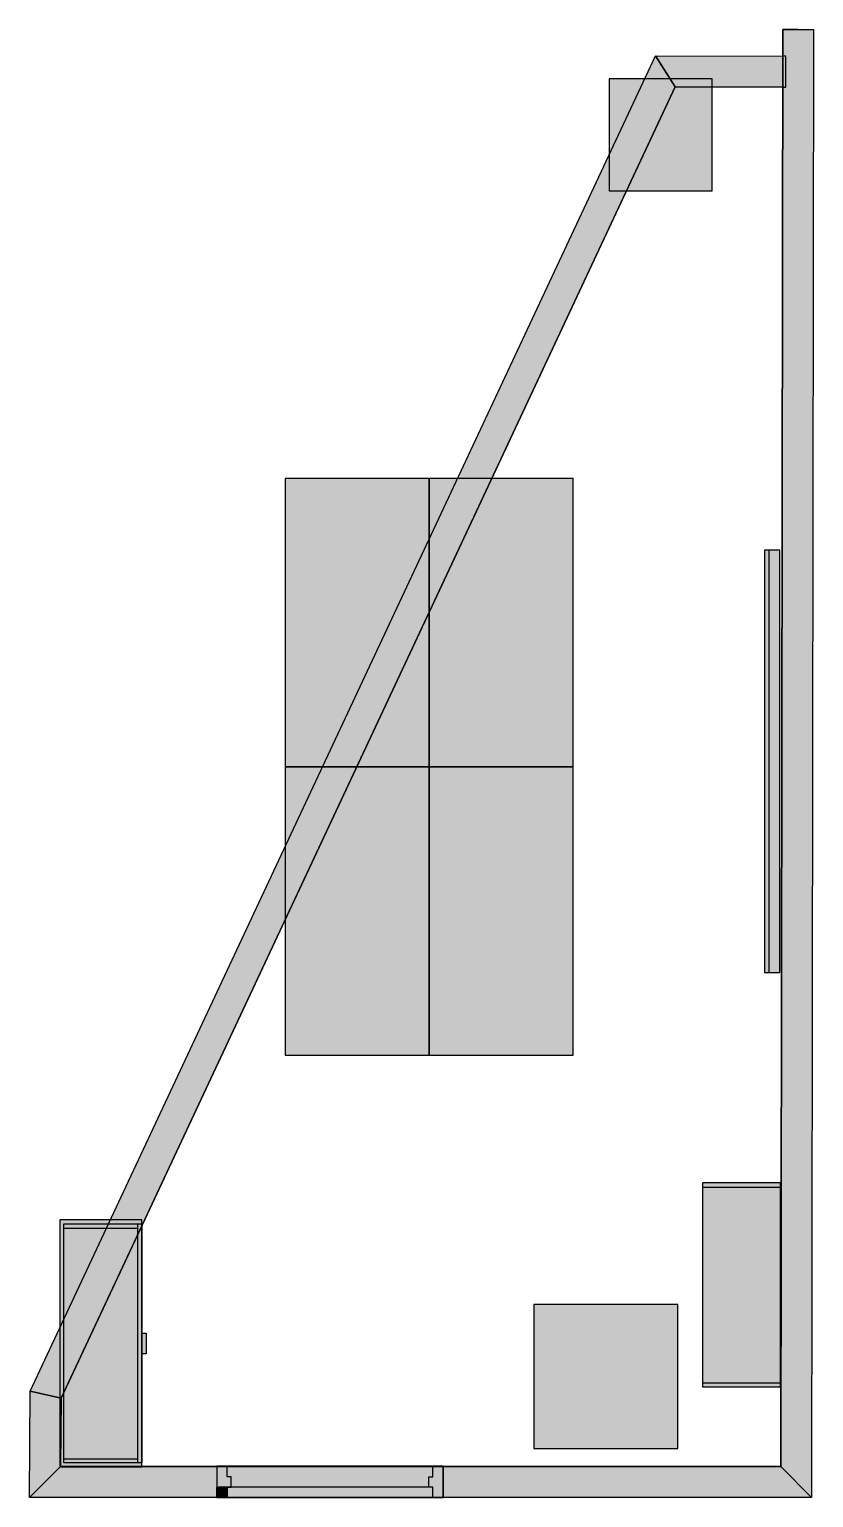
# Model space of a CAD drawing. Extents: x 199 to 4010, y 1057 to 8186.
import ezdxf

# ---------------------------------------------------------------- set-up
doc = ezdxf.new("R2010")
doc.units = 0
doc.header["$MEASUREMENT"] = 0
for name, color, linetype in [('MOUNTABLE', 7, 'CONTINUOUS'), ('OBSTACLE', 7, 'CONTINUOUS'), ('OCCUPIED', 7, 'CONTINUOUS'), ('WALL', 7, 'CONTINUOUS')]:
    doc.layers.add(name, color=color, linetype=linetype)

msp = doc.modelspace()

# ---------------------------------------------------------------- hatches: boundary and pattern name
at = {"layer": 'MOUNTABLE'}
msp.add_hatch(color=251, dxfattribs=at).paths.add_polyline_path([(3017.1, 7401.4), (3517.1, 7401.4), (3517.1, 7945.1), (3017.1, 7945.1)])
at = {"layer": 'OBSTACLE'}
for points in [[(3771.8, 3607.5), (3846.8, 3607.5), (3846.8, 5657.5), (3771.8, 5657.5)], [(3470, 1595.1), (3850, 1595.1), (3850, 2585.1), (3470, 2585.1)], [(346.4, 1206.1), (746.4, 1206.1), (746.4, 2406.1), (346.4, 2406.1)], [(1109.8, 1058.5), (2159.8, 1058.5), (2159.8, 1108.5), (1109.8, 1108.5)], [(1109.8, 1108.5), (1160.2, 1108.5), (1160.2, 1058.5), (1109.8, 1058.5)]]:
    msp.add_hatch(color=49, dxfattribs=at).paths.add_polyline_path(points)
h = msp.add_hatch(color=49, dxfattribs=at)
h.paths.add_polyline_path([(746.4, 1756.1), (746.4, 1856.1), (766.4, 1856.1), (766.4, 1756.1)])
h.paths.add_polyline_path([(366.4, 1226.1), (366.4, 2386.1), (746.4, 2386.1), (746.4, 1226.1)])
h = msp.add_hatch(color=49, dxfattribs=at)
h.paths.add_polyline_path([(1110.2, 1208.5), (1110.2, 1058.5), (1160.2, 1058.5), (1160.2, 1108.5), (1160.2, 1158.5), (1160.2, 1208.5)])
h.paths.add_polyline_path([(2209.8, 1208.5), (2209.8, 1058.5), (2159.8, 1058.5), (2159.8, 1108.5), (2159.8, 1158.5), (2159.8, 1208.5)])
h = msp.add_hatch(color=49, dxfattribs=at)
h.paths.add_polyline_path([(1160.2, 1108.5), (1180.2, 1108.5), (1180.2, 1158.5), (1160.2, 1158.5)])
h.paths.add_polyline_path([(2159.8, 1108.5), (2139.8, 1108.5), (2139.8, 1158.5), (2159.8, 1158.5)])
at = {"layer": 'OCCUPIED'}
for points in [[(1442.1, 4605.3), (2142.1, 4605.3), (2142.1, 6005.3), (1442.1, 6005.3)], [(2142.1, 4605.3), (2842.1, 4605.3), (2842.1, 6005.3), (2142.1, 6005.3)], [(1442.1, 3205.3), (2142.1, 3205.3), (2142.1, 4605.3), (1442.1, 4605.3)], [(2142.1, 3205.3), (2842.1, 3205.3), (2842.1, 4605.3), (2142.1, 4605.3)], [(2650.4, 1295.1), (3350.4, 1295.1), (3350.4, 1995.1), (2650.4, 1995.1)]]:
    msp.add_hatch(color=254, dxfattribs=at).paths.add_polyline_path(points)
at = {"layer": 'WALL'}
for points in [[(4010.4, 8185.7), (4000.2, 1058.5), (3850.4, 1208.5), (3860.4, 8185.9), (3935.4, 8185.8)], [(203.8, 1573.9), (3241.9, 8056.7), (3337.2, 7906.5), (353.5, 1539.8)], [(3241.9, 8056.7), (3860.2, 8055.4), (3860, 7905.4), (3337.2, 7906.5)], [(3860.2, 8055.4), (3860, 7905.4), (3875, 7905.3), (3875.2, 8055.3)], [(199, 1058.5), (203.8, 1573.9), (353.5, 1539.8), (350.4, 1208.5)], [(4000.2, 1058.5), (199, 1058.5), (350.4, 1208.5), (3850.4, 1208.5)]]:
    msp.add_hatch(color=251, dxfattribs=at).paths.add_polyline_path(points)

# ---------------------------------------------------------------- linework, layer by layer
at = {"layer": 'MOUNTABLE', "linetype": 'CONTINUOUS'}
msp.add_lwpolyline([(3017.1, 7401.4), (3517.1, 7401.4), (3517.1, 7945.1), (3017.1, 7945.1)], close=True, dxfattribs=at)
at = {"layer": 'OBSTACLE', "linetype": 'CONTINUOUS'}
for p, q in [((3794.3, 3607.5), (3794.3, 5657.5)), ((3470, 2565.1), (3850, 2565.1)), ((366.4, 2366.1), (726.4, 2366.1)), ((726.4, 1226.1), (726.4, 2386.1)), ((3470, 1615.1), (3850, 1615.1)), ((366.4, 1246.1), (726.4, 1246.1)), ((1110.2, 1208.5), (1110.2, 1058.5)), ((1160.2, 1208.5), (1110.2, 1208.5)), ((1110.2, 1208.5), (1110.2, 1058.5)), ((1160.2, 1158.5), (1160.2, 1208.5)), ((1180.2, 1158.5), (1160.2, 1158.5)), ((1180.2, 1108.5), (1180.2, 1158.5)), ((2139.8, 1108.5), (2139.8, 1158.5)), ((2139.8, 1158.5), (2159.8, 1158.5)), ((2159.8, 1158.5), (2159.8, 1208.5)), ((2159.8, 1208.5), (2209.8, 1208.5)), ((2209.8, 1208.5), (2209.8, 1058.5)), ((2209.8, 1208.5), (2209.8, 1058.5)), ((1160.2, 1058.5), (1160.2, 1108.5)), ((1160.2, 1108.5), (1180.2, 1108.5)), ((2159.8, 1108.5), (2139.8, 1108.5)), ((2159.8, 1058.5), (2159.8, 1108.5)), ((1110.2, 1058.5), (1160.2, 1058.5)), ((2209.8, 1058.5), (2159.8, 1058.5))]:
    msp.add_line(p, q, dxfattribs=at)
for points in [[(3771.8, 3607.5), (3846.8, 3607.5), (3846.8, 5657.5), (3771.8, 5657.5)], [(3470, 1595.1), (3850, 1595.1), (3850, 2585.1), (3470, 2585.1)], [(346.4, 1206.1), (746.4, 1206.1), (746.4, 2406.1), (346.4, 2406.1)], [(366.4, 1226.1), (366.4, 2386.1), (746.4, 2386.1), (746.4, 1226.1)], [(746.4, 1756.1), (746.4, 1856.1), (766.4, 1856.1), (766.4, 1756.1)], [(2209.8, 1209.7), (1110.2, 1209.7), (1110.2, 1057.2), (2209.8, 1057.2)], [(1109.8, 1058.5), (2159.8, 1058.5), (2159.8, 1108.5), (1109.8, 1108.5)], [(1109.8, 1108.5), (1160.2, 1108.5), (1160.2, 1058.5), (1109.8, 1058.5)]]:
    msp.add_lwpolyline(points, close=True, dxfattribs=at)
at = {"layer": 'OCCUPIED', "linetype": 'CONTINUOUS'}
for points in [[(1442.1, 4605.3), (2142.1, 4605.3), (2142.1, 6005.3), (1442.1, 6005.3)], [(2142.1, 4605.3), (2842.1, 4605.3), (2842.1, 6005.3), (2142.1, 6005.3)], [(1442.1, 3205.3), (2142.1, 3205.3), (2142.1, 4605.3), (1442.1, 4605.3)], [(2142.1, 3205.3), (2842.1, 3205.3), (2842.1, 4605.3), (2142.1, 4605.3)], [(2650.4, 1295.1), (3350.4, 1295.1), (3350.4, 1995.1), (2650.4, 1995.1)]]:
    msp.add_lwpolyline(points, close=True, dxfattribs=at)
at = {"layer": 'WALL', "linetype": 'CONTINUOUS'}
for p, q in [((203.8, 1573.9), (3241.9, 8056.7)), ((3241.9, 8056.7), (3860.2, 8055.4)), ((353.5, 1539.8), (3337.2, 7906.5)), ((3337.2, 7906.5), (3860, 7905.4)), ((199, 1058.5), (203.8, 1573.9)), ((350.4, 1208.5), (353.5, 1539.8)), ((3850.4, 1208.5), (350.4, 1208.5)), ((4000.2, 1058.5), (199, 1058.5))]:
    msp.add_line(p, q, dxfattribs=at)
for points in [[(4010.4, 8185.7), (4000.2, 1058.5), (3850.4, 1208.5), (3860.4, 8185.9), (3935.4, 8185.8)], [(203.8, 1573.9), (3241.9, 8056.7), (3337.2, 7906.5), (353.5, 1539.8)], [(3241.9, 8056.7), (3860.2, 8055.4), (3860, 7905.4), (3337.2, 7906.5)], [(3860.2, 8055.4), (3860, 7905.4), (3875, 7905.3), (3875.2, 8055.3)], [(199, 1058.5), (203.8, 1573.9), (353.5, 1539.8), (350.4, 1208.5)], [(4000.2, 1058.5), (199, 1058.5), (350.4, 1208.5), (3850.4, 1208.5)]]:
    msp.add_lwpolyline(points, close=True, dxfattribs=at)
for points in [[(3935.4, 8185.8), (3860.4, 8185.9), (3850.4, 1208.5)], [(3935.4, 8185.8), (4010.4, 8185.7), (4000.2, 1058.5)]]:
    msp.add_lwpolyline(points, dxfattribs=at)

doc.saveas('drawing.dxf')
